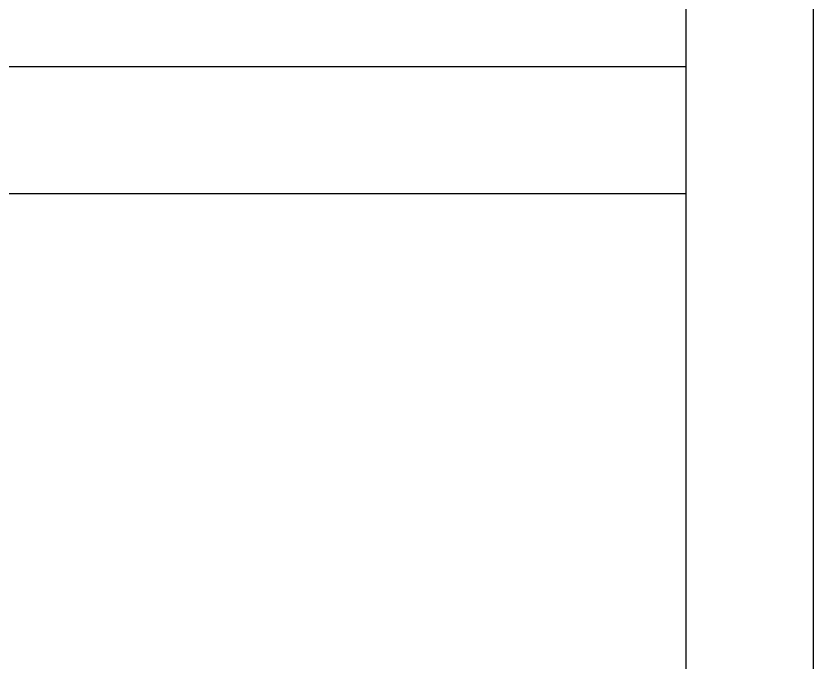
# Model space of a CAD drawing. Header units: metres. Extents: x -175 to 101, y -7 to 93.
# Drawn here: x 12.3334 to 12.6475, y 0.274 to 0.5288 of the extents above; entities that cross this region are included whole.
import ezdxf

# ---------------------------------------------------------------- set-up
doc = ezdxf.new("R2010")
doc.units = ezdxf.units.M

# ---------------------------------------------------------------- blocks, each defined once
blk = doc.blocks.new('mueble huerto')
for p, q in [((-2.81416, 1.75878), (-2.81416, -0.49122)), ((-2.86416, 0.50878), (-2.86416, 0.54878)), ((-4.54596, 0.50878), (-2.86416, 0.50878)), ((-2.86416, 0.45878), (-2.86416, 0.50878)), ((-4.54596, 0.45878), (-2.86416, 0.45878)), ((-2.86416, -0.05122), (-2.86416, 0.45878))]:
    blk.add_line(p, q)

msp = doc.modelspace()

# ---------------------------------------------------------------- block references
msp.add_blockref('mueble huerto', (15.46169, 0))

doc.saveas('drawing.dxf')
